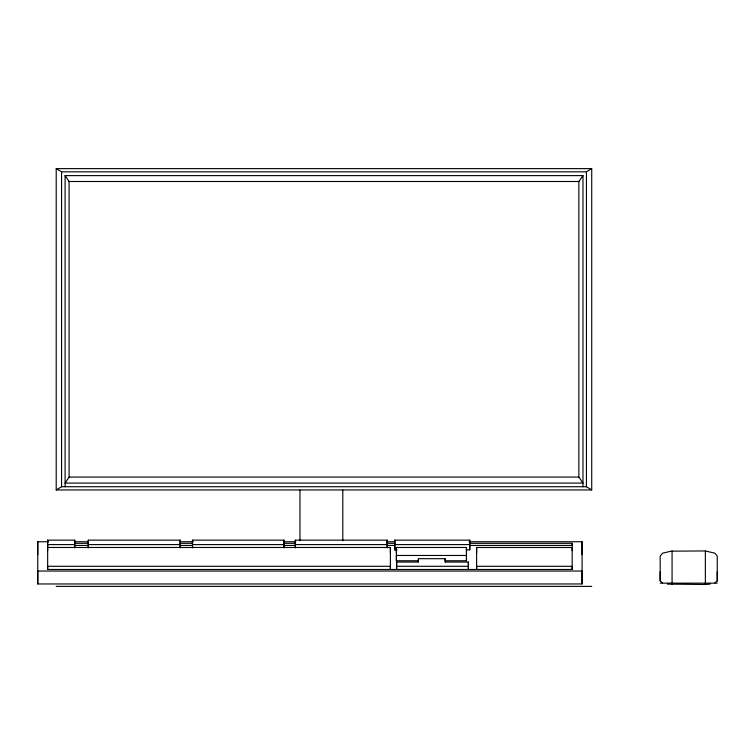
<?xml version="1.0" encoding="UTF-8"?>
<svg xmlns="http://www.w3.org/2000/svg" width="755" height="755" viewBox="0 0 755 755"><rect width="100%" height="100%" fill="white"/><g stroke="black" fill="none" stroke-linecap="round" stroke-linejoin="round"><path stroke-width="1.13" d="M468.978 541.75L582.086 541.75L582.086 583.955L37.75 583.955L37.75 541.75L48.358 541.75M469.77 543.317L572.167 543.317L572.167 569.478L47.659 569.478L47.659 540.146L74.736 540.146L74.736 547.771M74.736 547.658L74.736 545.431L88.269 545.431L88.269 547.658M74.736 540.146L74.736 544.6L47.659 544.6L47.659 550.65M88.269 540.146L88.269 544.6L180.171 544.6L180.171 540.146L88.269 540.146L88.269 547.771M180.171 547.658L180.171 545.431L192.506 545.431L192.506 547.658M192.506 540.146L192.506 544.6L284.012 544.6L284.012 540.146L192.506 540.146L192.506 547.771M284.012 547.658L284.012 545.431L295.299 545.431L295.299 547.658M295.299 540.146L295.299 544.6L387.202 544.6L387.202 540.146L295.299 540.146L295.299 547.771M387.202 547.658L387.202 545.431L394.799 545.431L394.799 549.885L397.139 549.885M390.392 569.232L390.392 547.479L47.659 547.479M394.799 540.146L394.799 544.6L469.77 544.6L469.77 540.146L394.799 540.146L394.799 549.885M418.581 560.757L396.394 560.757L396.394 547.479L466.467 547.479L466.467 552.764M396.62 567.354L396.62 569.468L396.62 562.069L418.412 562.069L418.412 558.681L445.186 558.681L445.186 561.852M396.62 562.069L396.62 566.297L468.383 566.297L468.383 562.069L445.186 562.069L445.186 558.681M445.45 560.757L466.467 560.757L466.467 547.479M468.383 567.354L468.383 569.468L468.383 562.069M466.26 549.885L469.77 549.885L469.77 545.431L572.167 545.431L572.167 543.317M476.613 569.232L476.613 547.479L572.167 547.479L572.167 550.65M662.56 582.832L660.181 580.972L660.181 571.828M672.073 551.159L705.359 550.952L714.872 553.188L717.25 556.152L717.25 580.972L714.872 582.832M705.359 551.159L705.359 584.502L667.316 584.106M717.25 580.972L717.25 571.828M65.1 175.613L69.082 181.502L69.082 477.075L65.1 483.077L582.973 483.077L578.859 477.075L578.859 181.502L582.973 175.613L65.1 175.613L65.1 486.73M56.21 489.938L61.57 486.73L586.427 486.73L591.722 489.938L591.722 168.629L56.21 168.629L56.21 489.938L591.722 489.938M56.21 168.629L61.57 171.819L586.427 171.819L591.722 168.629M705.359 584.502L710.115 584.106M69.082 181.502L578.859 181.502M69.082 477.075L578.859 477.075M74.273 541.75L88.41 541.75M180.313 541.75L193.271 541.75M283.993 541.75L295.781 541.75M386.503 541.75L394.742 541.75M74.736 543.317L88.269 543.317M180.171 543.317L192.506 543.317M284.012 543.317L295.299 543.317M387.202 543.317L394.799 543.317M660.181 583.153L717.25 583.153M56.21 586.371L591.722 586.371M672.073 584.502L672.073 550.952L662.56 553.188L660.181 556.152L660.181 580.972M586.427 171.819L586.427 486.73M582.973 175.613L582.973 486.73M582.086 541.75L582.086 554.67M582.086 583.955L582.086 571.044L37.75 571.044L37.75 583.955M572.167 569.478L572.167 566.297L476.613 566.297L476.613 569.478M476.613 547.479L476.613 552.764M469.77 540.146L469.77 549.885M466.467 560.757L466.467 555.472L396.394 555.472L396.394 560.757M418.412 558.681L418.412 561.852M396.394 547.479L396.394 552.764M390.392 547.479L390.392 552.764M390.392 569.478L390.392 566.297L47.659 566.297L47.659 569.478M387.202 540.146L387.202 547.771M342.798 490.146L342.798 540.759M299.961 490.146L299.961 540.759M284.012 540.146L284.012 547.771M180.171 540.146L180.171 547.771M61.57 171.819L61.57 486.73M47.659 540.146L47.659 543.317M37.75 541.75L37.75 554.67"/></g></svg>
